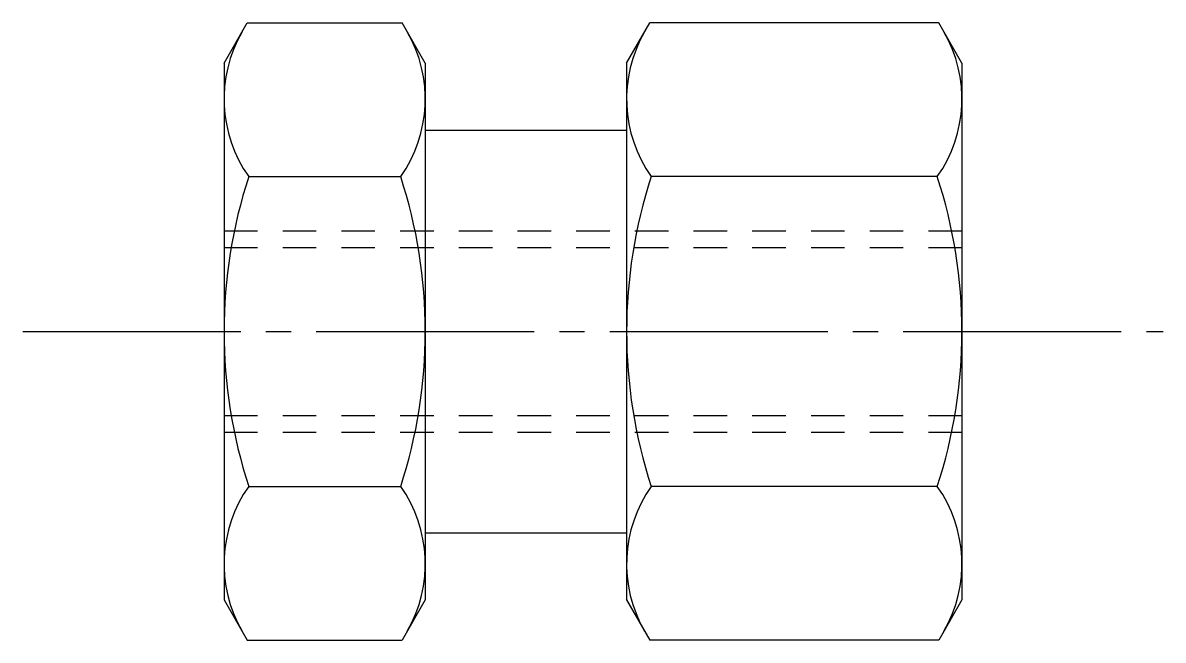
# Model space of a CAD drawing. Extents: x 21 to 342, y 20 to 200.
# Drawn here: x 325.3 to 342.3, y 190.21 to 199.41 of the extents above; entities outside this region: 2.
import ezdxf

# ---------------------------------------------------------------- set-up
doc = ezdxf.new("R2010")
doc.units = 0
doc.header["$LTSCALE"] = 0.25
doc.linetypes.add('CENTER', pattern=[17.5, 13, -1.5, 1.5, -1.5])
doc.linetypes.add('DASHED', pattern=[3.5, 2, -1.5])
doc.layers.get('0').update_dxf_attribs({"linetype": 'CONTINUOUS'})
doc.layers.add('CENTER', color=1, linetype='CENTER')

msp = doc.modelspace()

# ---------------------------------------------------------------- linework, layer by layer
for p, q in [((328.303, 198.806), (328.649, 199.406)), ((328.649, 199.406), (330.957, 199.406)), ((331.303, 198.806), (330.957, 199.406)), ((334.303, 198.806), (334.649, 199.406)), ((338.957, 199.406), (334.649, 199.406)), ((339.303, 198.806), (338.957, 199.406)), ((328.303, 198.806), (328.303, 190.806)), ((331.303, 198.806), (331.303, 190.806)), ((334.303, 198.806), (334.303, 190.806)), ((339.303, 198.806), (339.303, 190.806)), ((331.303, 197.806), (334.303, 197.806)), ((328.67, 197.116), (330.936, 197.116)), ((338.936, 197.116), (334.67, 197.116)), ((328.303, 196.806), (328.303, 196.806)), ((328.303, 194.806), (328.303, 194.806)), ((328.67, 192.497), (330.936, 192.497)), ((338.936, 192.497), (334.67, 192.497)), ((331.303, 191.806), (334.303, 191.806)), ((328.303, 190.806), (328.649, 190.206)), ((331.303, 190.806), (330.957, 190.206)), ((334.303, 190.806), (334.649, 190.206)), ((339.303, 190.806), (338.957, 190.206)), ((328.649, 190.206), (330.957, 190.206)), ((338.957, 190.206), (334.649, 190.206))]:
    msp.add_line(p, q)
at = {"color": 3, "linetype": 'DASHED'}
for p, q in [((328.303, 196.306), (339.303, 196.306)), ((328.303, 196.056), (339.303, 196.056)), ((328.303, 193.556), (339.303, 193.556)), ((328.303, 193.306), (339.303, 193.306))]:
    msp.add_line(p, q, dxfattribs=at)
for centre, radius, start, end in [((330.303, 198.27), 2, 150, 215.2644), ((329.303, 198.27), 2, 324.7356, 30), ((336.303, 198.27), 2, 150, 215.2644), ((337.303, 198.27), 2, 324.7356, 30), ((335.753, 194.806), 7.449, 161.9403, 198.0597), ((323.854, 194.806), 7.449, 341.9403, 18.0597), ((341.753, 194.806), 7.449, 161.9403, 198.0597), ((331.854, 194.806), 7.449, 341.9403, 18.0597), ((330.303, 191.342), 2, 144.7356, 210), ((329.303, 191.342), 2, 330, 35.2644), ((336.303, 191.342), 2, 144.7356, 210), ((337.303, 191.342), 2, 330, 35.2644)]:
    msp.add_arc(centre, radius, start, end)
at = {"layer": 'CENTER', "color": 1, "linetype": 'CENTER'}
msp.add_line((325.303, 194.806), (342.303, 194.806), dxfattribs=at)

# ---------------------------------------------------------------- texts
for s, p in [('FJR 3-0.5-3', (20, 50)), ('FJR0305', (20, 20))]:
    msp.add_text(s, height=8).set_placement(p)

doc.saveas('drawing.dxf')
